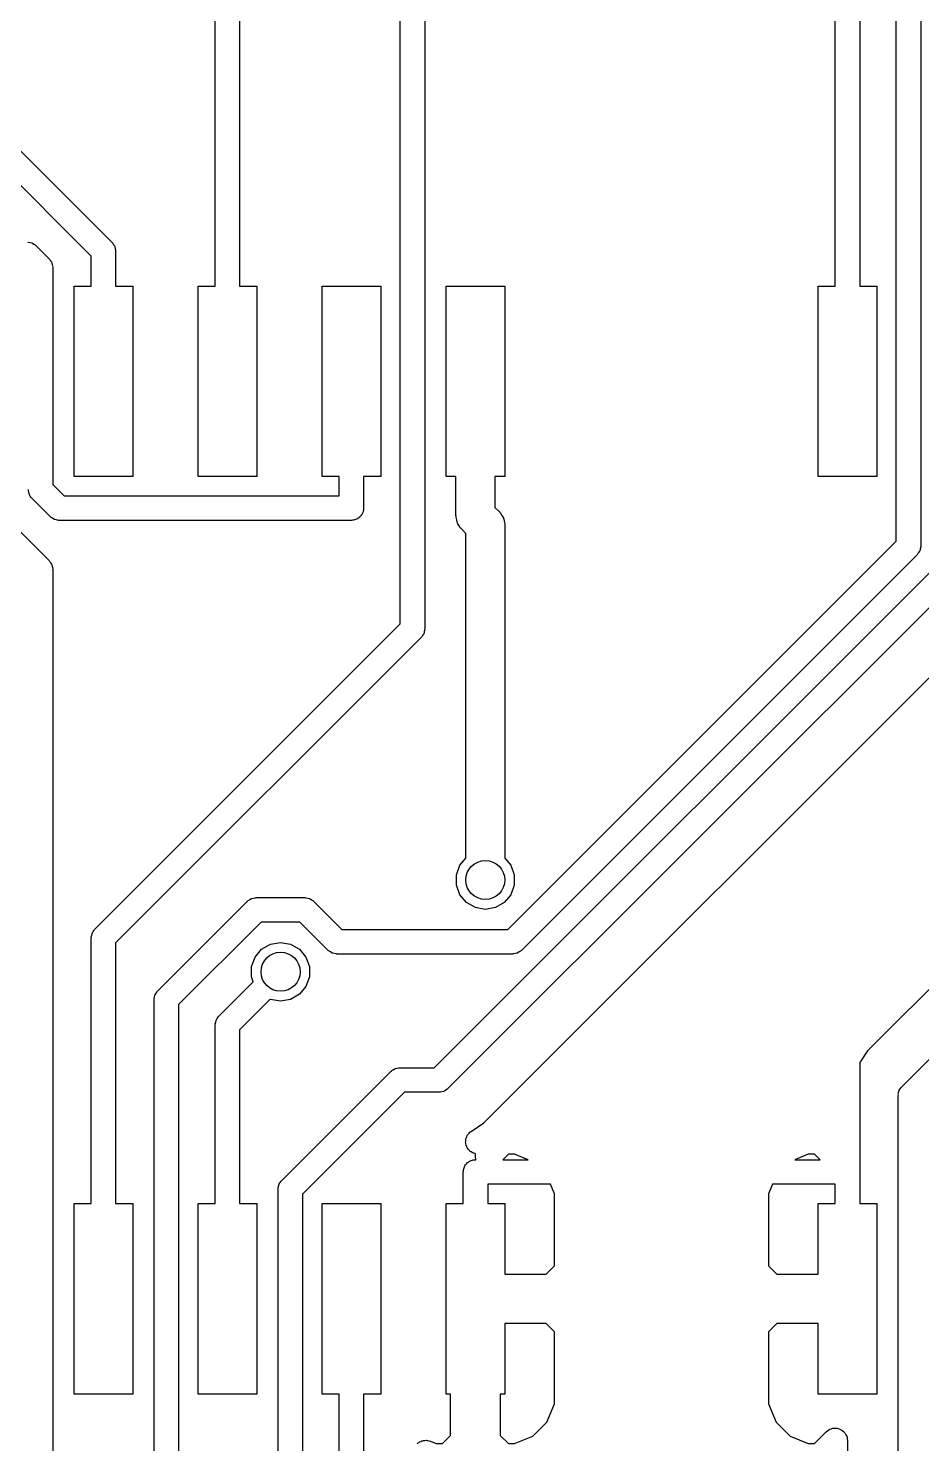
# Model space of a CAD drawing. Extents: x 116.4 to 213.4, y -134.3 to -53.5.
# Drawn here: x 165.85 to 175, y -80.35 to -65.85 of the extents above; entities that cross this region are included whole.
import ezdxf

# ---------------------------------------------------------------- set-up
doc = ezdxf.new("R2010")
doc.units = 0
doc.header["$MEASUREMENT"] = 0
doc.layers.add('BLACK', color=7, linetype='CONTINUOUS')

msp = doc.modelspace()

# ---------------------------------------------------------------- linework, layer by layer
at = {"layer": 'Black'}
for p, q in [((174.119, -68.493), (174.119, -61.4767)), ((174.369, -61.5285), (174.369, -68.493)), ((174.744, -71.1048), (174.744, -62.727)), ((174.994, -62.7788), (174.994, -71.1566)), ((167.769, -68.493), (167.769, -64.1009)), ((168.019, -64.1527), (168.019, -68.493)), ((169.664, -71.9533), (169.664, -64.7455)), ((169.914, -64.7973), (169.914, -72.0051)), ((164.473, -65.8073), (166.712, -68.0466)), ((166.499, -68.1868), (164.245, -65.9323)), ((165.851, -68.0436), (165.857, -68.0431)), ((165.857, -68.0431), (165.873, -68.0473)), ((165.873, -68.0473), (165.889, -68.0501)), ((165.889, -68.0501), (165.893, -68.0529)), ((165.893, -68.0529), (165.899, -68.0543)), ((165.899, -68.0543), (165.912, -68.0637)), ((165.912, -68.0637), (165.926, -68.0718)), ((165.926, -68.0718), (165.93, -68.0761)), ((165.93, -68.0761), (165.934, -68.0792)), ((165.934, -68.0792), (166.068, -68.2127)), ((166.712, -68.0466), (166.716, -68.0511)), ((166.716, -68.0511), (166.72, -68.0547)), ((166.72, -68.0547), (166.728, -68.0688)), ((166.728, -68.0688), (166.737, -68.0822)), ((166.737, -68.0822), (166.739, -68.0875)), ((166.739, -68.0875), (166.741, -68.0922)), ((166.741, -68.0922), (166.744, -68.1083)), ((166.744, -68.1083), (166.749, -68.1241)), ((166.749, -68.1241), (166.748, -68.1296)), ((166.748, -68.1296), (166.749, -68.135)), ((166.749, -68.135), (166.749, -68.1677)), ((166.068, -68.2127), (166.071, -68.2172)), ((166.071, -68.2172), (166.075, -68.2208)), ((166.075, -68.2208), (166.083, -68.2349)), ((166.083, -68.2349), (166.093, -68.2483)), ((166.093, -68.2483), (166.094, -68.2536)), ((166.094, -68.2536), (166.097, -68.2583)), ((166.097, -68.2583), (166.1, -68.2744)), ((166.1, -68.2744), (166.104, -68.2902)), ((166.104, -68.2902), (166.103, -68.2957)), ((166.499, -68.493), (166.499, -68.1868)), ((166.749, -68.1677), (166.749, -68.493)), ((166.103, -68.2957), (166.104, -68.3011)), ((166.104, -68.3011), (166.104, -70.5262)), ((166.324, -70.443), (166.324, -68.493)), ((166.324, -68.493), (166.499, -68.493)), ((166.749, -68.493), (166.924, -68.493)), ((166.924, -68.493), (166.924, -70.443)), ((167.594, -70.443), (167.594, -68.493)), ((167.594, -68.493), (167.769, -68.493)), ((168.019, -68.493), (168.194, -68.493)), ((168.194, -68.493), (168.194, -70.443)), ((168.864, -70.443), (168.864, -68.493)), ((168.864, -68.493), (169.464, -68.493)), ((169.464, -68.493), (169.464, -70.443)), ((170.134, -70.443), (170.134, -68.493)), ((170.134, -68.493), (170.734, -68.493)), ((170.734, -68.493), (170.734, -70.443)), ((173.944, -70.443), (173.944, -68.493)), ((173.944, -68.493), (174.119, -68.493)), ((174.369, -68.493), (174.544, -68.493)), ((174.544, -68.493), (174.544, -70.443)), ((166.924, -70.443), (166.324, -70.443)), ((168.194, -70.443), (167.594, -70.443)), ((169.039, -70.443), (168.864, -70.443)), ((169.039, -70.6433), (169.039, -70.443)), ((169.464, -70.443), (169.289, -70.443)), ((169.289, -70.443), (169.289, -70.7683)), ((170.234, -70.443), (170.134, -70.443)), ((170.234, -70.8433), (170.234, -70.443)), ((170.734, -70.443), (170.634, -70.443)), ((170.634, -70.443), (170.634, -70.7605)), ((174.544, -70.443), (173.944, -70.443)), ((165.855, -70.5834), (165.854, -70.578)), ((165.855, -70.5889), (165.855, -70.5834)), ((165.859, -70.6047), (165.855, -70.5889)), ((165.862, -70.6208), (165.859, -70.6047)), ((166.104, -70.5262), (166.221, -70.6433)), ((165.479, -70.7165), (166.068, -71.3052)), ((165.865, -70.6255), (165.862, -70.6208)), ((165.866, -70.6308), (165.865, -70.6255)), ((165.875, -70.6442), (165.866, -70.6308)), ((165.884, -70.6583), (165.875, -70.6442)), ((165.888, -70.6619), (165.884, -70.6583)), ((165.891, -70.6664), (165.888, -70.6619)), ((166.081, -70.8567), (165.891, -70.6664)), ((166.221, -70.6433), (169.039, -70.6433)), ((166.086, -70.8598), (166.081, -70.8567)), ((166.089, -70.8641), (166.086, -70.8598)), ((166.103, -70.8722), (166.089, -70.8641)), ((166.117, -70.8816), (166.103, -70.8722)), ((166.122, -70.883), (166.117, -70.8816)), ((166.127, -70.8858), (166.122, -70.883)), ((166.143, -70.8886), (166.127, -70.8858)), ((166.159, -70.8928), (166.143, -70.8886)), ((166.164, -70.8923), (166.159, -70.8928)), ((166.17, -70.8933), (166.164, -70.8923)), ((169.164, -70.8933), (166.17, -70.8933)), ((169.175, -70.8914), (169.164, -70.8933)), ((169.186, -70.8914), (169.175, -70.8914)), ((169.196, -70.8877), (169.186, -70.8914)), ((169.207, -70.8858), (169.196, -70.8877)), ((169.216, -70.8803), (169.207, -70.8858)), ((169.226, -70.8766), (169.216, -70.8803)), ((169.235, -70.8695), (169.226, -70.8766)), ((169.244, -70.8641), (169.235, -70.8695)), ((169.251, -70.8557), (169.244, -70.8641)), ((169.26, -70.8486), (169.251, -70.8557)), ((169.265, -70.8392), (169.26, -70.8486)), ((169.272, -70.8308), (169.265, -70.8392)), ((169.276, -70.8205), (169.272, -70.8308)), ((169.281, -70.8111), (169.276, -70.8205)), ((169.283, -70.8003), (169.281, -70.8111)), ((169.287, -70.79), (169.283, -70.8003)), ((169.289, -70.7683), (169.287, -70.7791)), ((169.287, -70.7791), (169.287, -70.79)), ((170.236, -70.852), (170.234, -70.8433)), ((170.235, -70.8607), (170.236, -70.852)), ((170.242, -70.886), (170.235, -70.8607)), ((170.246, -70.9117), (170.242, -70.886)), ((170.634, -70.7605), (170.677, -70.8034)), ((170.677, -70.8034), (170.682, -70.8106)), ((170.682, -70.8106), (170.689, -70.8162)), ((170.689, -70.8162), (170.702, -70.8389)), ((170.702, -70.8389), (170.717, -70.8603)), ((170.717, -70.8603), (170.719, -70.8688)), ((170.719, -70.8688), (170.723, -70.8764)), ((170.723, -70.8764), (170.728, -70.9021)), ((170.728, -70.9021), (170.735, -70.9274)), ((170.25, -70.9193), (170.246, -70.9117)), ((170.253, -70.9278), (170.25, -70.9193)), ((170.268, -70.9492), (170.253, -70.9278)), ((170.281, -70.9719), (170.268, -70.9492)), ((170.288, -70.9775), (170.281, -70.9719)), ((170.293, -70.9847), (170.288, -70.9775)), ((170.335, -71.0276), (170.293, -70.9847)), ((170.335, -74.3542), (170.335, -71.0276)), ((170.735, -70.9274), (170.734, -70.9361)), ((170.734, -70.9361), (170.736, -70.9448)), ((170.736, -70.9448), (170.736, -74.3542)), ((170.012, -76.5009), (175.389, -71.1242)), ((170.764, -75.0856), (174.744, -71.1048)), ((174.99, -71.1833), (174.987, -71.1994)), ((174.994, -71.1675), (174.99, -71.1833)), ((174.994, -71.1566), (174.993, -71.162)), ((174.993, -71.162), (174.994, -71.1675)), ((166.068, -71.3052), (166.071, -71.3097)), ((166.071, -71.3097), (166.075, -71.3133)), ((166.075, -71.3133), (166.083, -71.3274)), ((166.083, -71.3274), (166.093, -71.3408)), ((175.602, -71.2644), (170.152, -76.7143)), ((174.958, -71.245), (170.904, -75.299)), ((174.961, -71.2405), (174.958, -71.245)), ((174.965, -71.2369), (174.961, -71.2405)), ((174.973, -71.2228), (174.965, -71.2369)), ((174.983, -71.2094), (174.973, -71.2228)), ((174.984, -71.2041), (174.983, -71.2094)), ((174.987, -71.1994), (174.984, -71.2041)), ((166.093, -71.3408), (166.094, -71.3461)), ((166.094, -71.3461), (166.097, -71.3508)), ((166.097, -71.3508), (166.1, -71.3669)), ((166.1, -71.3669), (166.104, -71.3827)), ((166.104, -71.3827), (166.103, -71.3882)), ((166.103, -71.3882), (166.104, -71.3936)), ((166.104, -71.3936), (166.104, -87.8914)), ((170.521, -77.0647), (175.953, -71.6324)), ((166.536, -75.0821), (169.664, -71.9533)), ((169.903, -72.0579), (169.893, -72.0713)), ((169.904, -72.0526), (169.903, -72.0579)), ((169.907, -72.0479), (169.904, -72.0526)), ((169.91, -72.0318), (169.907, -72.0479)), ((169.914, -72.016), (169.91, -72.0318)), ((169.914, -72.0051), (169.913, -72.0105)), ((169.913, -72.0105), (169.914, -72.016)), ((169.878, -72.0935), (166.749, -75.2223)), ((169.881, -72.089), (169.878, -72.0935)), ((169.885, -72.0854), (169.881, -72.089)), ((169.893, -72.0713), (169.885, -72.0854)), ((178.654, -72.1233), (174.45, -76.3272)), ((174.8, -76.6952), (179.199, -72.2965)), ((170.275, -74.4266), (170.335, -74.3542)), ((170.736, -74.3542), (170.796, -74.4266)), ((170.239, -74.5249), (170.275, -74.4266)), ((170.239, -74.6295), (170.239, -74.5249)), ((170.796, -74.4266), (170.832, -74.5249)), ((170.832, -74.5249), (170.832, -74.6295)), ((170.275, -74.7278), (170.239, -74.6295)), ((170.832, -74.6295), (170.796, -74.7278)), ((167.18, -75.7132), (168.099, -74.7946)), ((168.099, -74.7946), (168.103, -74.7915)), ((168.103, -74.7915), (168.107, -74.7872)), ((168.107, -74.7872), (168.121, -74.7791)), ((168.121, -74.7791), (168.134, -74.7697)), ((168.134, -74.7697), (168.14, -74.7683)), ((168.14, -74.7683), (168.144, -74.7655)), ((168.144, -74.7655), (168.161, -74.7627)), ((168.161, -74.7627), (168.176, -74.7585)), ((168.176, -74.7585), (168.182, -74.759)), ((168.182, -74.759), (168.187, -74.758)), ((168.187, -74.758), (168.688, -74.758)), ((168.688, -74.758), (168.693, -74.759)), ((168.693, -74.759), (168.699, -74.7585)), ((168.699, -74.7585), (168.714, -74.7627)), ((168.714, -74.7627), (168.73, -74.7655)), ((168.73, -74.7655), (168.735, -74.7683)), ((168.735, -74.7683), (168.741, -74.7697)), ((168.741, -74.7697), (168.754, -74.7791)), ((168.754, -74.7791), (168.768, -74.7872)), ((168.768, -74.7872), (168.772, -74.7915)), ((168.772, -74.7915), (168.776, -74.7946)), ((168.776, -74.7946), (169.067, -75.0856)), ((170.342, -74.8079), (170.275, -74.7278)), ((170.433, -74.8602), (170.342, -74.8079)), ((170.729, -74.8079), (170.638, -74.8602)), ((170.796, -74.7278), (170.729, -74.8079)), ((170.535, -74.8783), (170.433, -74.8602)), ((170.638, -74.8602), (170.535, -74.8783)), ((166.511, -75.1177), (166.52, -75.1043)), ((166.52, -75.1043), (166.528, -75.0902)), ((166.528, -75.0902), (166.532, -75.0866)), ((166.532, -75.0866), (166.536, -75.0821)), ((168.239, -75.008), (167.394, -75.8534)), ((168.636, -75.008), (168.239, -75.008)), ((168.927, -75.299), (168.636, -75.008)), ((169.067, -75.0856), (170.764, -75.0856)), ((166.499, -75.1596), (166.504, -75.1438)), ((166.5, -75.1651), (166.499, -75.1596)), ((166.499, -75.1705), (166.5, -75.1651)), ((166.499, -77.893), (166.499, -75.1705)), ((166.504, -75.1438), (166.507, -75.1277)), ((166.507, -75.1277), (166.509, -75.123)), ((166.509, -75.123), (166.511, -75.1177)), ((166.749, -75.2223), (166.749, -77.893)), ((168.244, -75.2866), (168.335, -75.2343)), ((168.335, -75.2343), (168.438, -75.2162)), ((168.438, -75.2162), (168.541, -75.2343)), ((168.541, -75.2343), (168.631, -75.2866)), ((168.141, -75.465), (168.177, -75.3667)), ((168.177, -75.3667), (168.244, -75.2866)), ((168.631, -75.2866), (168.698, -75.3667)), ((168.698, -75.3667), (168.734, -75.465)), ((168.931, -75.3021), (168.927, -75.299)), ((168.935, -75.3064), (168.931, -75.3021)), ((168.949, -75.3145), (168.935, -75.3064)), ((168.962, -75.3239), (168.949, -75.3145)), ((168.968, -75.3253), (168.962, -75.3239)), ((168.973, -75.3281), (168.968, -75.3253)), ((168.989, -75.3309), (168.973, -75.3281)), ((169.004, -75.3351), (168.989, -75.3309)), ((169.01, -75.3346), (169.004, -75.3351)), ((169.015, -75.3356), (169.01, -75.3346)), ((170.815, -75.3356), (169.015, -75.3356)), ((170.821, -75.3346), (170.815, -75.3356)), ((170.826, -75.3351), (170.821, -75.3346)), ((170.842, -75.3309), (170.826, -75.3351)), ((170.858, -75.3281), (170.842, -75.3309)), ((170.863, -75.3253), (170.858, -75.3281)), ((170.868, -75.3239), (170.863, -75.3253)), ((170.882, -75.3145), (170.868, -75.3239)), ((170.896, -75.3064), (170.882, -75.3145)), ((170.899, -75.3021), (170.896, -75.3064)), ((170.904, -75.299), (170.899, -75.3021)), ((168.141, -75.5696), (168.141, -75.465)), ((168.734, -75.465), (168.734, -75.5696)), ((167.806, -75.9725), (168.159, -75.6191)), ((168.159, -75.6191), (168.141, -75.5696)), ((168.698, -75.6679), (168.631, -75.748)), ((168.734, -75.5696), (168.698, -75.6679)), ((167.144, -75.7907), (167.148, -75.7749)), ((167.145, -75.7962), (167.144, -75.7907)), ((167.144, -75.8016), (167.145, -75.7962)), ((167.144, -84.5494), (167.144, -75.8016)), ((167.148, -75.7749), (167.151, -75.7588)), ((167.151, -75.7588), (167.154, -75.7541)), ((167.154, -75.7541), (167.155, -75.7488)), ((167.155, -75.7488), (167.165, -75.7354)), ((167.165, -75.7354), (167.173, -75.7213)), ((167.173, -75.7213), (167.177, -75.7177)), ((167.177, -75.7177), (167.18, -75.7132)), ((168.333, -75.7991), (168.019, -76.1127)), ((168.335, -75.8003), (168.333, -75.7991)), ((168.438, -75.8184), (168.335, -75.8003)), ((168.541, -75.8003), (168.438, -75.8184)), ((168.631, -75.748), (168.541, -75.8003)), ((167.394, -75.8534), (167.394, -84.4976)), ((167.798, -75.9806), (167.802, -75.977)), ((167.802, -75.977), (167.806, -75.9725)), ((167.769, -76.05), (167.774, -76.0342)), ((167.77, -76.0555), (167.769, -76.05)), ((167.769, -76.0609), (167.77, -76.0555)), ((167.769, -77.893), (167.769, -76.0609)), ((167.774, -76.0342), (167.777, -76.0181)), ((167.777, -76.0181), (167.779, -76.0134)), ((167.779, -76.0134), (167.781, -76.0081)), ((167.781, -76.0081), (167.79, -75.9947)), ((167.79, -75.9947), (167.798, -75.9806)), ((168.019, -76.1127), (168.019, -77.893)), ((174.45, -76.3272), (174.369, -76.4483)), ((168.45, -77.6553), (169.568, -76.5375)), ((169.568, -76.5375), (169.573, -76.5344)), ((169.573, -76.5344), (169.576, -76.5301)), ((169.576, -76.5301), (169.59, -76.522)), ((169.59, -76.522), (169.604, -76.5126)), ((169.604, -76.5126), (169.609, -76.5112)), ((169.609, -76.5112), (169.614, -76.5084)), ((169.614, -76.5084), (169.63, -76.5056)), ((169.63, -76.5056), (169.646, -76.5014)), ((169.646, -76.5014), (169.651, -76.5019)), ((169.651, -76.5019), (169.656, -76.5009)), ((169.656, -76.5009), (170.012, -76.5009)), ((174.369, -76.4483), (174.369, -77.5677)), ((174.793, -76.7033), (174.797, -76.6997)), ((174.797, -76.6997), (174.8, -76.6952)), ((169.708, -76.7509), (168.664, -77.7955)), ((170.064, -76.7509), (169.708, -76.7509)), ((170.07, -76.7499), (170.064, -76.7509)), ((170.075, -76.7504), (170.07, -76.7499)), ((170.091, -76.7462), (170.075, -76.7504)), ((170.107, -76.7434), (170.091, -76.7462)), ((170.112, -76.7406), (170.107, -76.7434)), ((170.117, -76.7392), (170.112, -76.7406)), ((170.13, -76.7298), (170.117, -76.7392)), ((170.144, -76.7217), (170.13, -76.7298)), ((170.148, -76.7174), (170.144, -76.7217)), ((170.152, -76.7143), (170.148, -76.7174)), ((174.764, -76.7727), (174.768, -76.7569)), ((174.765, -76.7782), (174.764, -76.7727)), ((174.764, -76.7836), (174.765, -76.7782)), ((174.764, -85.3365), (174.764, -76.7836)), ((174.768, -76.7569), (174.771, -76.7408)), ((174.771, -76.7408), (174.774, -76.7361)), ((174.774, -76.7361), (174.775, -76.7308)), ((174.775, -76.7308), (174.785, -76.7174)), ((174.785, -76.7174), (174.793, -76.7033)), ((170.389, -77.1524), (170.521, -77.0647)), ((170.333, -77.2663), (170.335, -77.2512)), ((170.335, -77.2731), (170.333, -77.2663)), ((170.335, -77.2359), (170.337, -77.2294)), ((170.335, -77.2512), (170.335, -77.2359)), ((170.335, -77.2801), (170.335, -77.2731)), ((170.34, -77.2944), (170.335, -77.2801)), ((170.337, -77.2294), (170.338, -77.2225)), ((170.338, -77.2225), (170.345, -77.2088)), ((170.345, -77.2088), (170.35, -77.1945)), ((170.35, -77.1945), (170.354, -77.1892)), ((170.354, -77.1892), (170.357, -77.1829)), ((170.357, -77.1829), (170.368, -77.1724)), ((170.368, -77.1724), (170.378, -77.1607)), ((170.378, -77.1607), (170.384, -77.1572)), ((170.384, -77.1572), (170.389, -77.1524)), ((170.344, -77.3091), (170.34, -77.2944)), ((170.347, -77.3149), (170.344, -77.3091)), ((170.35, -77.3215), (170.347, -77.3149)), ((170.36, -77.3332), (170.35, -77.3215)), ((170.368, -77.3458), (170.36, -77.3332)), ((170.374, -77.3499), (170.368, -77.3458)), ((170.378, -77.3553), (170.374, -77.3499)), ((170.391, -77.3629), (170.378, -77.3553)), ((170.404, -77.3719), (170.391, -77.3629)), ((170.41, -77.3739), (170.404, -77.3719)), ((170.416, -77.3773), (170.41, -77.3739)), ((170.431, -77.38), (170.416, -77.3773)), ((170.434, -77.3808), (170.431, -77.38)), ((170.434, -77.4167), (170.434, -77.3808)), ((170.437, -77.4331), (170.434, -77.4167)), ((170.772, -77.385), (170.715, -77.4427)), ((170.835, -77.385), (170.772, -77.385)), ((170.974, -77.4427), (170.835, -77.385)), ((173.843, -77.385), (173.704, -77.4427)), ((173.906, -77.385), (173.843, -77.385)), ((173.963, -77.4427), (173.906, -77.385)), ((170.309, -77.5677), (170.311, -77.5569)), ((170.309, -77.893), (170.309, -77.5677)), ((170.311, -77.546), (170.315, -77.5357)), ((170.311, -77.5569), (170.311, -77.546)), ((170.315, -77.5357), (170.317, -77.5249)), ((170.317, -77.5249), (170.322, -77.5155)), ((170.322, -77.5155), (170.326, -77.5052)), ((170.326, -77.5052), (170.333, -77.4968)), ((170.333, -77.4968), (170.338, -77.4874)), ((170.338, -77.4874), (170.347, -77.4803)), ((170.347, -77.4803), (170.354, -77.4719)), ((170.354, -77.4719), (170.363, -77.4665)), ((170.363, -77.4665), (170.371, -77.4594)), ((170.371, -77.4594), (170.382, -77.4557)), ((170.382, -77.4557), (170.391, -77.4502)), ((170.391, -77.4502), (170.402, -77.4483)), ((170.402, -77.4483), (170.412, -77.4446)), ((170.412, -77.4446), (170.423, -77.4446)), ((170.423, -77.4446), (170.434, -77.4427)), ((170.434, -77.4427), (170.438, -77.4427)), ((170.438, -77.4427), (170.437, -77.4331)), ((170.715, -77.4427), (170.974, -77.4427)), ((173.704, -77.4427), (173.963, -77.4427)), ((174.369, -77.5677), (174.369, -77.893)), ((168.414, -77.7328), (168.418, -77.717)), ((168.418, -77.717), (168.421, -77.7009)), ((168.421, -77.7009), (168.424, -77.6962)), ((168.424, -77.6962), (168.425, -77.6909)), ((168.425, -77.6909), (168.435, -77.6775)), ((168.435, -77.6775), (168.443, -77.6634)), ((168.443, -77.6634), (168.447, -77.6598)), ((168.447, -77.6598), (168.45, -77.6553)), ((170.559, -77.6927), (170.559, -77.893)), ((171.201, -77.6927), (170.559, -77.6927)), ((171.242, -77.792), (171.201, -77.6927)), ((173.477, -77.6927), (173.436, -77.792)), ((174.119, -77.6927), (173.477, -77.6927)), ((174.119, -77.893), (174.119, -77.6927)), ((168.415, -77.7383), (168.414, -77.7328)), ((168.414, -77.7437), (168.415, -77.7383)), ((168.414, -89.1846), (168.414, -77.7437)), ((168.664, -77.7955), (168.664, -89.1328)), ((171.242, -78.5296), (171.242, -77.792)), ((173.436, -77.792), (173.436, -78.5296)), ((166.324, -79.843), (166.324, -77.893)), ((166.324, -77.893), (166.499, -77.893)), ((166.749, -77.893), (166.924, -77.893)), ((166.924, -77.893), (166.924, -79.843)), ((167.594, -79.843), (167.594, -77.893)), ((167.594, -77.893), (167.769, -77.893)), ((168.019, -77.893), (168.194, -77.893)), ((168.194, -77.893), (168.194, -79.843)), ((168.864, -79.843), (168.864, -77.893)), ((168.864, -77.893), (169.464, -77.893)), ((169.464, -77.893), (169.464, -79.843)), ((170.134, -79.843), (170.134, -77.893)), ((170.134, -77.893), (170.309, -77.893)), ((170.559, -77.893), (170.734, -77.893)), ((170.734, -77.893), (170.734, -78.614)), ((173.944, -78.614), (173.944, -77.893)), ((173.944, -77.893), (174.119, -77.893)), ((174.369, -77.893), (174.544, -77.893)), ((174.544, -77.893), (174.544, -79.843)), ((171.158, -78.614), (171.242, -78.5296)), ((173.436, -78.5296), (173.52, -78.614)), ((170.734, -78.614), (171.158, -78.614)), ((173.52, -78.614), (173.944, -78.614)), ((170.734, -79.122), (170.734, -79.843)), ((171.158, -79.122), (170.734, -79.122)), ((171.242, -79.2064), (171.158, -79.122)), ((173.52, -79.122), (173.436, -79.2064)), ((173.944, -79.122), (173.52, -79.122)), ((173.944, -79.843), (173.944, -79.122)), ((171.242, -79.944), (171.242, -79.2064)), ((173.436, -79.2064), (173.436, -79.944)), ((166.924, -79.843), (166.324, -79.843)), ((168.194, -79.843), (167.594, -79.843)), ((169.039, -79.843), (168.864, -79.843)), ((169.039, -84.4741), (169.039, -79.843)), ((169.464, -79.843), (169.289, -79.843)), ((169.289, -79.843), (169.289, -84.4223)), ((170.18, -79.843), (170.134, -79.843)), ((170.18, -80.2666), (170.18, -79.843)), ((170.734, -79.843), (170.688, -79.843)), ((170.688, -79.843), (170.688, -80.2666)), ((174.544, -79.843), (173.944, -79.843)), ((171.165, -80.1308), (171.242, -79.944)), ((173.436, -79.944), (173.513, -80.1308)), ((171.022, -80.2737), (171.165, -80.1308)), ((173.513, -80.1308), (173.656, -80.2737)), ((169.874, -80.3286), (169.886, -80.3222)), ((169.886, -80.3222), (169.894, -80.3211)), ((169.894, -80.3211), (169.902, -80.3183)), ((169.902, -80.3183), (169.916, -80.3183)), ((169.916, -80.3183), (169.93, -80.3165)), ((169.93, -80.3165), (169.938, -80.3183)), ((169.938, -80.3183), (169.946, -80.3183)), ((169.946, -80.3183), (169.959, -80.323)), ((169.959, -80.323), (169.973, -80.326)), ((169.973, -80.326), (170.033, -80.351)), ((170.096, -80.351), (170.18, -80.2666)), ((170.688, -80.2666), (170.772, -80.351)), ((170.835, -80.351), (171.022, -80.2737)), ((173.656, -80.2737), (173.843, -80.351)), ((173.906, -80.351), (174.027, -80.2294)), ((174.027, -80.2294), (174.041, -80.2199)), ((174.041, -80.2199), (174.053, -80.2093)), ((174.053, -80.2093), (174.059, -80.2074)), ((174.059, -80.2074), (174.063, -80.2041)), ((174.063, -80.2041), (174.079, -80.1999)), ((174.079, -80.1999), (174.095, -80.1942)), ((174.095, -80.1942), (174.101, -80.1942)), ((174.101, -80.1942), (174.106, -80.1927)), ((174.106, -80.1927), (174.122, -80.1942)), ((174.122, -80.1942), (174.139, -80.1942)), ((174.139, -80.1942), (174.144, -80.1961)), ((174.144, -80.1961), (174.15, -80.1966)), ((174.15, -80.1966), (174.165, -80.2036)), ((174.165, -80.2036), (174.18, -80.2093)), ((174.18, -80.2093), (174.185, -80.2129)), ((174.185, -80.2129), (174.19, -80.2152)), ((174.19, -80.2152), (174.202, -80.227)), ((174.202, -80.227), (174.214, -80.2376)), ((174.214, -80.2376), (174.217, -80.2425)), ((174.217, -80.2425), (174.221, -80.2464)), ((174.221, -80.2464), (174.228, -80.2614)), ((174.228, -80.2614), (174.236, -80.2758)), ((174.236, -80.2758), (174.237, -80.2813)), ((174.237, -80.2813), (174.24, -80.2864)), ((174.24, -80.2864), (174.241, -80.3029)), ((174.241, -80.3029), (174.244, -80.3193)), ((174.244, -80.3193), (174.244, -80.4276)), ((169.837, -80.3528), (169.847, -80.3426)), ((169.847, -80.3426), (169.854, -80.3387)), ((169.854, -80.3387), (169.861, -80.3333)), ((169.861, -80.3333), (169.874, -80.3286)), ((170.033, -80.351), (170.096, -80.351)), ((170.772, -80.351), (170.835, -80.351)), ((173.843, -80.351), (173.906, -80.351))]:
    msp.add_line(p, q, dxfattribs=at)
for centre in [(170.535, -74.5772), (168.438, -75.5173)]:
    msp.add_circle(centre, 0.2, dxfattribs=at)

doc.saveas('drawing.dxf')
